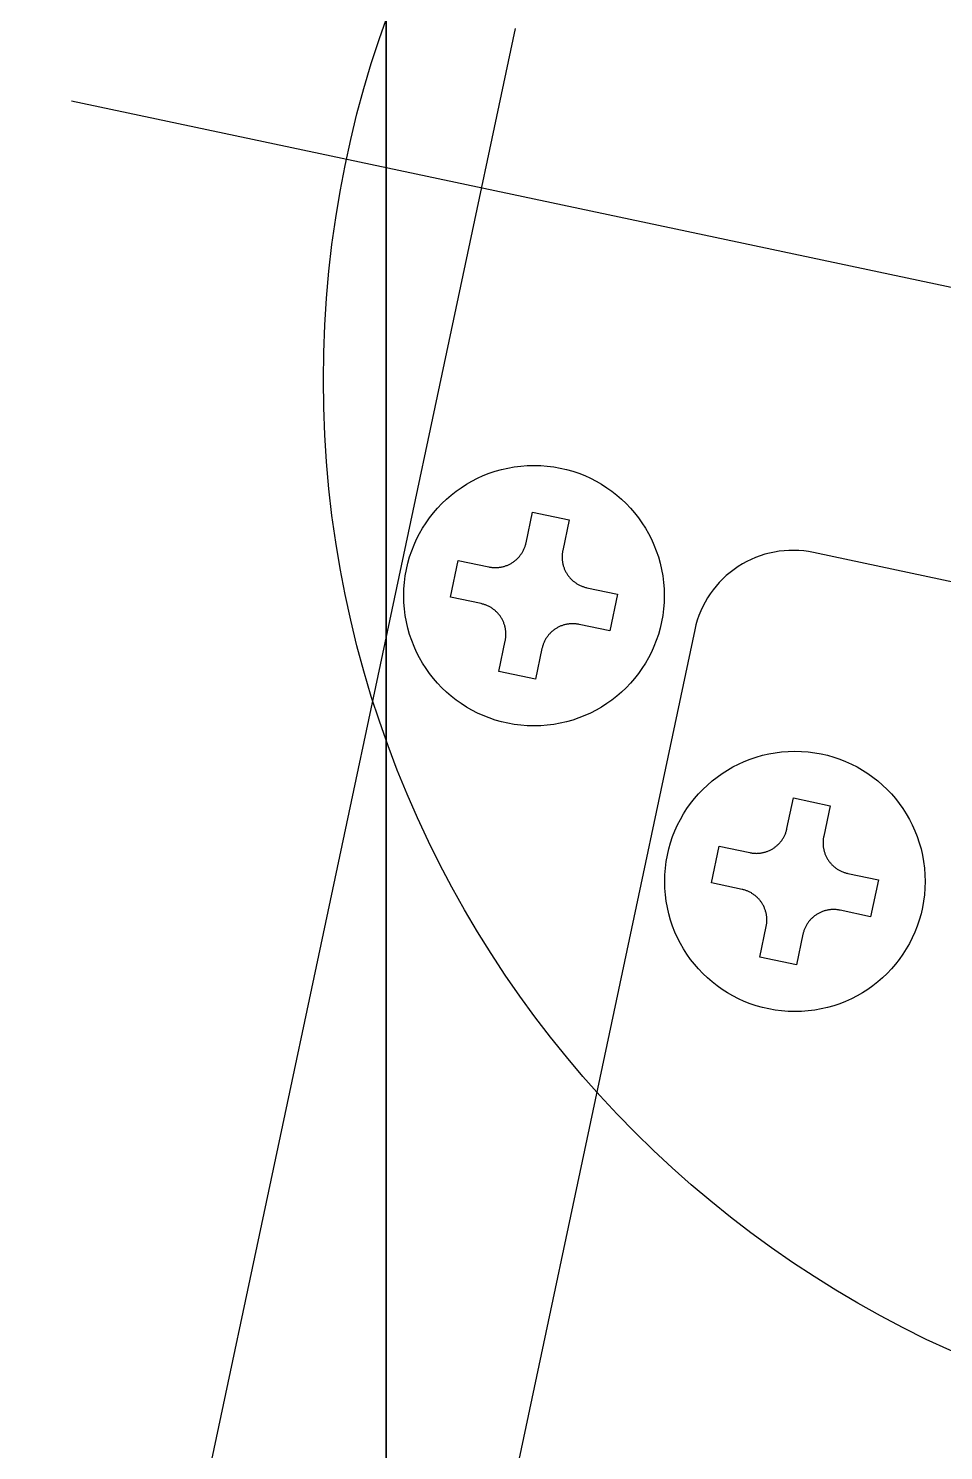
# Model space of a CAD drawing. Extents: x -668440 to 1010955, y -1678500 to 210463.
# Drawn here: x -486829 to -486463, y -897556 to -896988 of the extents above; entities that cross this region are included whole.
import ezdxf

# ---------------------------------------------------------------- set-up
doc = ezdxf.new("R2010")
doc.units = 0
doc.header["$MEASUREMENT"] = 0
doc.layers.get('0').update_dxf_attribs({"color": 3, "linetype": 'CONTINUOUS'})
for name, color, linetype in [('C400-N16-4M22_d', 7, 'CONTINUOUS'), ('cwr_d', 7, 'CONTINUOUS'), ('注記', 3, 'CONTINUOUS')]:
    doc.layers.add(name, color=color, linetype=linetype)

# ---------------------------------------------------------------- blocks, each defined once
blk = doc.blocks.new('tc02')
at = {"layer": '注記', "color": 4, "linetype": 'Continuous'}
for p, q in [((-18639.46, 32787.617), (-18639.46, 32677.617)), ((-18610.086, 32769.617), (-18623.46, 32769.617)), ((-18634.772, 32768.867), (-18633.272, 32768.867)), ((-18634.772, 32767.617), (-18634.772, 32768.867)), ((-18633.272, 32768.867), (-18633.272, 32767.617)), ((-18634.817, 32767.283), (-18634.809, 32767.313)), ((-18634.809, 32767.313), (-18634.802, 32767.343)), ((-18634.802, 32767.343), (-18634.796, 32767.373)), ((-18634.796, 32767.373), (-18634.79, 32767.403)), ((-18634.79, 32767.403), (-18634.785, 32767.434)), ((-18634.785, 32767.434), (-18634.781, 32767.464)), ((-18634.781, 32767.464), (-18634.778, 32767.494)), ((-18634.778, 32767.494), (-18634.775, 32767.525)), ((-18634.775, 32767.525), (-18634.773, 32767.556)), ((-18634.773, 32767.556), (-18634.772, 32767.586)), ((-18634.772, 32767.586), (-18634.772, 32767.617)), ((-18633.272, 32767.617), (-18633.271, 32767.586)), ((-18633.271, 32767.586), (-18633.27, 32767.556)), ((-18633.27, 32767.556), (-18633.268, 32767.525)), ((-18633.268, 32767.525), (-18633.266, 32767.494)), ((-18633.266, 32767.494), (-18633.262, 32767.464)), ((-18633.262, 32767.464), (-18633.258, 32767.434)), ((-18633.258, 32767.434), (-18633.253, 32767.403)), ((-18633.253, 32767.403), (-18633.248, 32767.373)), ((-18633.248, 32767.373), (-18633.241, 32767.343)), ((-18633.241, 32767.343), (-18633.234, 32767.313)), ((-18633.234, 32767.313), (-18633.226, 32767.283)), ((-18635.16, 32766.711), (-18635.138, 32766.733)), ((-18635.138, 32766.733), (-18635.116, 32766.755)), ((-18635.116, 32766.755), (-18635.095, 32766.777)), ((-18635.095, 32766.777), (-18635.075, 32766.8)), ((-18635.075, 32766.8), (-18635.055, 32766.824)), ((-18635.055, 32766.824), (-18635.036, 32766.848)), ((-18635.036, 32766.848), (-18635.018, 32766.872)), ((-18635.018, 32766.872), (-18635, 32766.897)), ((-18635, 32766.897), (-18634.982, 32766.922)), ((-18634.982, 32766.922), (-18634.965, 32766.948)), ((-18634.965, 32766.948), (-18634.949, 32766.974)), ((-18634.949, 32766.974), (-18634.934, 32767.001)), ((-18634.934, 32767.001), (-18634.919, 32767.028)), ((-18634.919, 32767.028), (-18634.905, 32767.055)), ((-18634.905, 32767.055), (-18634.892, 32767.082)), ((-18634.892, 32767.082), (-18634.879, 32767.11)), ((-18634.879, 32767.11), (-18634.867, 32767.138)), ((-18634.867, 32767.138), (-18634.855, 32767.167)), ((-18634.855, 32767.167), (-18634.845, 32767.196)), ((-18634.845, 32767.196), (-18634.835, 32767.225)), ((-18634.835, 32767.225), (-18634.825, 32767.254)), ((-18634.825, 32767.254), (-18634.817, 32767.283)), ((-18633.226, 32767.283), (-18633.218, 32767.254)), ((-18633.218, 32767.254), (-18633.209, 32767.225)), ((-18633.209, 32767.225), (-18633.199, 32767.196)), ((-18633.199, 32767.196), (-18633.188, 32767.167)), ((-18633.188, 32767.167), (-18633.177, 32767.138)), ((-18633.177, 32767.138), (-18633.165, 32767.11)), ((-18633.165, 32767.11), (-18633.152, 32767.082)), ((-18633.152, 32767.082), (-18633.138, 32767.055)), ((-18633.138, 32767.055), (-18633.124, 32767.028)), ((-18633.124, 32767.028), (-18633.109, 32767.001)), ((-18633.109, 32767.001), (-18633.094, 32766.974)), ((-18633.094, 32766.974), (-18633.078, 32766.948)), ((-18633.078, 32766.948), (-18633.061, 32766.922)), ((-18633.061, 32766.922), (-18633.044, 32766.897)), ((-18633.044, 32766.897), (-18633.026, 32766.872)), ((-18633.026, 32766.872), (-18633.007, 32766.848)), ((-18633.007, 32766.848), (-18632.988, 32766.824)), ((-18632.988, 32766.824), (-18632.968, 32766.8)), ((-18632.968, 32766.8), (-18632.948, 32766.777)), ((-18632.948, 32766.777), (-18632.927, 32766.755)), ((-18632.927, 32766.755), (-18632.906, 32766.733)), ((-18632.906, 32766.733), (-18632.884, 32766.711)), ((-18637.272, 32764.867), (-18637.272, 32766.367)), ((-18637.272, 32766.367), (-18636.022, 32766.367)), ((-18636.022, 32766.367), (-18635.991, 32766.367)), ((-18635.991, 32766.367), (-18635.96, 32766.368)), ((-18635.96, 32766.368), (-18635.93, 32766.37)), ((-18635.93, 32766.37), (-18635.899, 32766.373)), ((-18635.899, 32766.373), (-18635.869, 32766.376)), ((-18635.869, 32766.376), (-18635.838, 32766.38)), ((-18635.838, 32766.38), (-18635.808, 32766.385)), ((-18635.808, 32766.385), (-18635.778, 32766.391)), ((-18635.778, 32766.391), (-18635.748, 32766.397)), ((-18635.748, 32766.397), (-18635.718, 32766.404)), ((-18635.718, 32766.404), (-18635.688, 32766.412)), ((-18635.688, 32766.412), (-18635.659, 32766.421)), ((-18635.659, 32766.421), (-18635.629, 32766.43)), ((-18635.629, 32766.43), (-18635.601, 32766.44)), ((-18635.601, 32766.44), (-18635.572, 32766.45)), ((-18635.572, 32766.45), (-18635.543, 32766.462)), ((-18635.543, 32766.462), (-18635.515, 32766.474)), ((-18635.515, 32766.474), (-18635.487, 32766.487)), ((-18635.487, 32766.487), (-18635.46, 32766.5)), ((-18635.46, 32766.5), (-18635.432, 32766.514)), ((-18635.432, 32766.514), (-18635.405, 32766.529)), ((-18635.405, 32766.529), (-18635.379, 32766.544)), ((-18635.379, 32766.544), (-18635.353, 32766.561)), ((-18635.353, 32766.561), (-18635.327, 32766.577)), ((-18635.327, 32766.577), (-18635.302, 32766.595)), ((-18635.302, 32766.595), (-18635.277, 32766.613)), ((-18635.277, 32766.613), (-18635.252, 32766.631)), ((-18635.252, 32766.631), (-18635.229, 32766.65)), ((-18635.229, 32766.65), (-18635.205, 32766.67)), ((-18635.205, 32766.67), (-18635.182, 32766.69)), ((-18635.182, 32766.69), (-18635.16, 32766.711)), ((-18632.884, 32766.711), (-18632.861, 32766.69)), ((-18632.861, 32766.69), (-18632.838, 32766.67)), ((-18632.838, 32766.67), (-18632.815, 32766.65)), ((-18632.815, 32766.65), (-18632.791, 32766.631)), ((-18632.791, 32766.631), (-18632.766, 32766.613)), ((-18632.766, 32766.613), (-18632.742, 32766.595)), ((-18632.742, 32766.595), (-18632.716, 32766.577)), ((-18632.716, 32766.577), (-18632.69, 32766.561)), ((-18632.69, 32766.561), (-18632.664, 32766.544)), ((-18632.664, 32766.544), (-18632.638, 32766.529)), ((-18632.638, 32766.529), (-18632.611, 32766.514)), ((-18632.611, 32766.514), (-18632.584, 32766.5)), ((-18632.584, 32766.5), (-18632.556, 32766.487)), ((-18632.556, 32766.487), (-18632.528, 32766.474)), ((-18632.528, 32766.474), (-18632.5, 32766.462)), ((-18632.5, 32766.462), (-18632.472, 32766.45)), ((-18632.472, 32766.45), (-18632.443, 32766.44)), ((-18632.443, 32766.44), (-18632.414, 32766.43)), ((-18632.414, 32766.43), (-18632.385, 32766.421)), ((-18632.385, 32766.421), (-18632.355, 32766.412)), ((-18632.355, 32766.412), (-18632.325, 32766.404)), ((-18632.325, 32766.404), (-18632.296, 32766.397)), ((-18632.296, 32766.397), (-18632.266, 32766.391)), ((-18632.266, 32766.391), (-18632.235, 32766.385)), ((-18632.235, 32766.385), (-18632.205, 32766.38)), ((-18632.205, 32766.38), (-18632.175, 32766.376)), ((-18632.175, 32766.376), (-18632.144, 32766.373)), ((-18632.144, 32766.373), (-18632.114, 32766.37)), ((-18632.114, 32766.37), (-18632.083, 32766.368)), ((-18632.083, 32766.368), (-18632.052, 32766.367)), ((-18632.052, 32766.367), (-18632.022, 32766.367)), ((-18632.022, 32766.367), (-18630.772, 32766.367)), ((-18630.772, 32766.367), (-18630.772, 32764.867)), ((-18627.46, 32765.617), (-18627.46, 32675.617)), ((-18636.022, 32764.867), (-18637.272, 32764.867)), ((-18635.991, 32764.866), (-18636.022, 32764.867)), ((-18635.96, 32764.865), (-18635.991, 32764.866)), ((-18635.93, 32764.863), (-18635.96, 32764.865)), ((-18635.899, 32764.861), (-18635.93, 32764.863)), ((-18635.869, 32764.857), (-18635.899, 32764.861)), ((-18635.838, 32764.853), (-18635.869, 32764.857)), ((-18635.808, 32764.848), (-18635.838, 32764.853)), ((-18635.778, 32764.843), (-18635.808, 32764.848)), ((-18635.748, 32764.836), (-18635.778, 32764.843)), ((-18635.718, 32764.829), (-18635.748, 32764.836)), ((-18635.688, 32764.821), (-18635.718, 32764.829)), ((-18635.659, 32764.813), (-18635.688, 32764.821)), ((-18635.629, 32764.804), (-18635.659, 32764.813)), ((-18635.601, 32764.794), (-18635.629, 32764.804)), ((-18635.572, 32764.783), (-18635.601, 32764.794)), ((-18635.543, 32764.771), (-18635.572, 32764.783)), ((-18635.515, 32764.759), (-18635.543, 32764.771)), ((-18635.487, 32764.747), (-18635.515, 32764.759)), ((-18635.46, 32764.733), (-18635.487, 32764.747)), ((-18635.432, 32764.719), (-18635.46, 32764.733)), ((-18635.405, 32764.704), (-18635.432, 32764.719)), ((-18635.379, 32764.689), (-18635.405, 32764.704)), ((-18635.353, 32764.673), (-18635.379, 32764.689)), ((-18635.327, 32764.656), (-18635.353, 32764.673)), ((-18635.302, 32764.639), (-18635.327, 32764.656)), ((-18635.277, 32764.621), (-18635.302, 32764.639)), ((-18635.252, 32764.602), (-18635.277, 32764.621)), ((-18635.229, 32764.583), (-18635.252, 32764.602)), ((-18635.205, 32764.563), (-18635.229, 32764.583)), ((-18635.182, 32764.543), (-18635.205, 32764.563)), ((-18635.16, 32764.522), (-18635.182, 32764.543)), ((-18635.138, 32764.5), (-18635.16, 32764.522)), ((-18635.116, 32764.478), (-18635.138, 32764.5)), ((-18635.095, 32764.456), (-18635.116, 32764.478)), ((-18632.927, 32764.478), (-18632.948, 32764.456)), ((-18632.906, 32764.5), (-18632.927, 32764.478)), ((-18632.884, 32764.522), (-18632.906, 32764.5)), ((-18632.861, 32764.543), (-18632.884, 32764.522)), ((-18632.838, 32764.563), (-18632.861, 32764.543)), ((-18632.815, 32764.583), (-18632.838, 32764.563)), ((-18632.791, 32764.602), (-18632.815, 32764.583)), ((-18632.766, 32764.621), (-18632.791, 32764.602)), ((-18632.742, 32764.639), (-18632.766, 32764.621)), ((-18632.716, 32764.656), (-18632.742, 32764.639)), ((-18632.69, 32764.673), (-18632.716, 32764.656)), ((-18632.664, 32764.689), (-18632.69, 32764.673)), ((-18632.638, 32764.704), (-18632.664, 32764.689)), ((-18632.611, 32764.719), (-18632.638, 32764.704)), ((-18632.584, 32764.733), (-18632.611, 32764.719)), ((-18632.556, 32764.747), (-18632.584, 32764.733)), ((-18632.528, 32764.759), (-18632.556, 32764.747)), ((-18632.5, 32764.771), (-18632.528, 32764.759)), ((-18632.472, 32764.783), (-18632.5, 32764.771)), ((-18632.443, 32764.794), (-18632.472, 32764.783)), ((-18632.414, 32764.804), (-18632.443, 32764.794)), ((-18632.385, 32764.813), (-18632.414, 32764.804)), ((-18632.355, 32764.821), (-18632.385, 32764.813)), ((-18632.326, 32764.829), (-18632.355, 32764.821)), ((-18632.296, 32764.836), (-18632.326, 32764.829)), ((-18632.266, 32764.843), (-18632.296, 32764.836)), ((-18632.235, 32764.848), (-18632.266, 32764.843)), ((-18632.205, 32764.853), (-18632.235, 32764.848)), ((-18632.175, 32764.857), (-18632.205, 32764.853)), ((-18632.144, 32764.861), (-18632.175, 32764.857)), ((-18632.114, 32764.863), (-18632.144, 32764.861)), ((-18632.083, 32764.865), (-18632.114, 32764.863)), ((-18632.052, 32764.866), (-18632.083, 32764.865)), ((-18632.022, 32764.867), (-18632.052, 32764.866)), ((-18630.772, 32764.867), (-18632.022, 32764.867)), ((-18635.075, 32764.433), (-18635.095, 32764.456)), ((-18635.055, 32764.409), (-18635.075, 32764.433)), ((-18635.036, 32764.386), (-18635.055, 32764.409)), ((-18635.018, 32764.361), (-18635.036, 32764.386)), ((-18635, 32764.336), (-18635.018, 32764.361)), ((-18634.982, 32764.311), (-18635, 32764.336)), ((-18634.965, 32764.285), (-18634.982, 32764.311)), ((-18634.949, 32764.259), (-18634.965, 32764.285)), ((-18634.934, 32764.233), (-18634.949, 32764.259)), ((-18634.919, 32764.206), (-18634.934, 32764.233)), ((-18634.905, 32764.178), (-18634.919, 32764.206)), ((-18634.892, 32764.151), (-18634.905, 32764.178)), ((-18634.879, 32764.123), (-18634.892, 32764.151)), ((-18634.867, 32764.095), (-18634.879, 32764.123)), ((-18634.855, 32764.066), (-18634.867, 32764.095)), ((-18634.845, 32764.038), (-18634.855, 32764.066)), ((-18634.835, 32764.008), (-18634.845, 32764.038)), ((-18634.825, 32763.979), (-18634.835, 32764.008)), ((-18634.817, 32763.95), (-18634.825, 32763.979)), ((-18634.809, 32763.92), (-18634.817, 32763.95)), ((-18634.802, 32763.89), (-18634.809, 32763.92)), ((-18633.234, 32763.92), (-18633.241, 32763.89)), ((-18633.226, 32763.95), (-18633.234, 32763.92)), ((-18633.218, 32763.979), (-18633.226, 32763.95)), ((-18633.209, 32764.008), (-18633.218, 32763.979)), ((-18633.199, 32764.038), (-18633.209, 32764.008)), ((-18633.188, 32764.066), (-18633.199, 32764.038)), ((-18633.177, 32764.095), (-18633.188, 32764.066)), ((-18633.165, 32764.123), (-18633.177, 32764.095)), ((-18633.152, 32764.151), (-18633.165, 32764.123)), ((-18633.138, 32764.178), (-18633.152, 32764.151)), ((-18633.124, 32764.206), (-18633.138, 32764.178)), ((-18633.109, 32764.233), (-18633.124, 32764.206)), ((-18633.094, 32764.259), (-18633.109, 32764.233)), ((-18633.078, 32764.285), (-18633.094, 32764.259)), ((-18633.061, 32764.311), (-18633.078, 32764.285)), ((-18633.044, 32764.336), (-18633.061, 32764.311)), ((-18633.026, 32764.361), (-18633.044, 32764.336)), ((-18633.007, 32764.386), (-18633.026, 32764.361)), ((-18632.988, 32764.409), (-18633.007, 32764.386)), ((-18632.968, 32764.433), (-18632.988, 32764.409)), ((-18632.948, 32764.456), (-18632.968, 32764.433)), ((-18634.796, 32763.86), (-18634.802, 32763.89)), ((-18634.79, 32763.83), (-18634.796, 32763.86)), ((-18634.785, 32763.8), (-18634.79, 32763.83)), ((-18634.781, 32763.769), (-18634.785, 32763.8)), ((-18634.778, 32763.739), (-18634.781, 32763.769)), ((-18634.775, 32763.708), (-18634.778, 32763.739)), ((-18634.773, 32763.678), (-18634.775, 32763.708)), ((-18634.772, 32763.647), (-18634.773, 32763.678)), ((-18634.772, 32763.617), (-18634.772, 32763.647)), ((-18634.772, 32762.367), (-18634.772, 32763.617)), ((-18633.271, 32763.647), (-18633.272, 32763.617)), ((-18633.272, 32763.617), (-18633.272, 32762.367)), ((-18633.27, 32763.678), (-18633.271, 32763.647)), ((-18633.268, 32763.708), (-18633.27, 32763.678)), ((-18633.266, 32763.739), (-18633.268, 32763.708)), ((-18633.262, 32763.769), (-18633.266, 32763.739)), ((-18633.258, 32763.8), (-18633.262, 32763.769)), ((-18633.253, 32763.83), (-18633.258, 32763.8)), ((-18633.248, 32763.86), (-18633.253, 32763.83)), ((-18633.241, 32763.89), (-18633.248, 32763.86)), ((-18633.272, 32762.367), (-18634.772, 32762.367)), ((-18622.21, 32759.867), (-18620.71, 32759.867)), ((-18622.21, 32758.617), (-18622.21, 32759.867)), ((-18620.71, 32759.867), (-18620.71, 32758.617)), ((-18622.283, 32758.196), (-18622.273, 32758.225)), ((-18622.273, 32758.225), (-18622.264, 32758.254)), ((-18622.264, 32758.254), (-18622.256, 32758.283)), ((-18622.256, 32758.283), (-18622.248, 32758.313)), ((-18622.248, 32758.313), (-18622.241, 32758.343)), ((-18622.241, 32758.343), (-18622.234, 32758.373)), ((-18622.234, 32758.373), (-18622.229, 32758.403)), ((-18622.229, 32758.403), (-18622.224, 32758.434)), ((-18622.224, 32758.434), (-18622.22, 32758.464)), ((-18622.22, 32758.464), (-18622.216, 32758.494)), ((-18622.216, 32758.494), (-18622.214, 32758.525)), ((-18622.214, 32758.525), (-18622.212, 32758.556)), ((-18622.212, 32758.556), (-18622.211, 32758.586)), ((-18622.211, 32758.586), (-18622.21, 32758.617)), ((-18620.71, 32758.617), (-18620.71, 32758.586)), ((-18620.71, 32758.586), (-18620.709, 32758.556)), ((-18620.709, 32758.556), (-18620.707, 32758.525)), ((-18620.707, 32758.525), (-18620.704, 32758.494)), ((-18620.704, 32758.494), (-18620.701, 32758.464)), ((-18620.701, 32758.464), (-18620.697, 32758.434)), ((-18620.697, 32758.434), (-18620.692, 32758.403)), ((-18620.692, 32758.403), (-18620.686, 32758.373)), ((-18620.686, 32758.373), (-18620.68, 32758.343)), ((-18620.68, 32758.343), (-18620.673, 32758.313)), ((-18620.673, 32758.313), (-18620.665, 32758.283)), ((-18620.665, 32758.283), (-18620.657, 32758.254)), ((-18620.657, 32758.254), (-18620.647, 32758.225)), ((-18620.647, 32758.225), (-18620.637, 32758.196)), ((-18622.691, 32757.631), (-18622.667, 32757.65)), ((-18622.667, 32757.65), (-18622.644, 32757.67)), ((-18622.644, 32757.67), (-18622.621, 32757.691)), ((-18622.621, 32757.691), (-18622.598, 32757.711)), ((-18622.598, 32757.711), (-18622.576, 32757.733)), ((-18622.576, 32757.733), (-18622.555, 32757.755)), ((-18622.555, 32757.755), (-18622.534, 32757.777)), ((-18622.534, 32757.777), (-18622.514, 32757.8)), ((-18622.514, 32757.8), (-18622.494, 32757.824)), ((-18622.494, 32757.824), (-18622.475, 32757.848)), ((-18622.475, 32757.848), (-18622.456, 32757.872)), ((-18622.456, 32757.872), (-18622.438, 32757.897)), ((-18622.438, 32757.897), (-18622.421, 32757.922)), ((-18622.421, 32757.922), (-18622.404, 32757.948)), ((-18622.404, 32757.948), (-18622.388, 32757.974)), ((-18622.388, 32757.974), (-18622.373, 32758.001)), ((-18622.373, 32758.001), (-18622.358, 32758.028)), ((-18622.358, 32758.028), (-18622.344, 32758.055)), ((-18622.344, 32758.055), (-18622.33, 32758.082)), ((-18622.33, 32758.082), (-18622.318, 32758.11)), ((-18622.318, 32758.11), (-18622.305, 32758.138)), ((-18622.305, 32758.138), (-18622.294, 32758.167)), ((-18622.294, 32758.167), (-18622.283, 32758.196)), ((-18620.637, 32758.196), (-18620.627, 32758.167)), ((-18620.627, 32758.167), (-18620.615, 32758.138)), ((-18620.615, 32758.138), (-18620.603, 32758.11)), ((-18620.603, 32758.11), (-18620.591, 32758.082)), ((-18620.591, 32758.082), (-18620.577, 32758.055)), ((-18620.577, 32758.055), (-18620.563, 32758.028)), ((-18620.563, 32758.028), (-18620.548, 32758.001)), ((-18620.548, 32758.001), (-18620.533, 32757.974)), ((-18620.533, 32757.974), (-18620.517, 32757.948)), ((-18620.517, 32757.948), (-18620.5, 32757.922)), ((-18620.5, 32757.922), (-18620.483, 32757.897)), ((-18620.483, 32757.897), (-18620.464, 32757.872)), ((-18620.464, 32757.872), (-18620.446, 32757.848)), ((-18620.446, 32757.848), (-18620.427, 32757.824)), ((-18620.427, 32757.824), (-18620.407, 32757.8)), ((-18620.407, 32757.8), (-18620.387, 32757.777)), ((-18620.387, 32757.777), (-18620.366, 32757.755)), ((-18620.366, 32757.755), (-18620.344, 32757.733)), ((-18620.344, 32757.733), (-18620.322, 32757.711)), ((-18620.322, 32757.711), (-18620.3, 32757.69)), ((-18620.3, 32757.69), (-18620.277, 32757.67)), ((-18620.277, 32757.67), (-18620.254, 32757.65)), ((-18620.254, 32757.65), (-18620.23, 32757.631)), ((-18624.71, 32755.867), (-18624.71, 32757.367)), ((-18624.71, 32757.367), (-18623.46, 32757.367)), ((-18623.46, 32757.367), (-18623.43, 32757.367)), ((-18623.43, 32757.367), (-18623.399, 32757.368)), ((-18623.399, 32757.368), (-18623.368, 32757.37)), ((-18623.368, 32757.37), (-18623.338, 32757.373)), ((-18623.338, 32757.373), (-18623.307, 32757.376)), ((-18623.307, 32757.376), (-18623.277, 32757.38)), ((-18623.277, 32757.38), (-18623.247, 32757.385)), ((-18623.247, 32757.385), (-18623.217, 32757.391)), ((-18623.217, 32757.391), (-18623.186, 32757.397)), ((-18623.186, 32757.397), (-18623.157, 32757.404)), ((-18623.157, 32757.404), (-18623.127, 32757.412)), ((-18623.127, 32757.412), (-18623.097, 32757.421)), ((-18623.097, 32757.421), (-18623.068, 32757.43)), ((-18623.068, 32757.43), (-18623.039, 32757.44)), ((-18623.039, 32757.44), (-18623.011, 32757.45)), ((-18623.011, 32757.45), (-18622.982, 32757.462)), ((-18622.982, 32757.462), (-18622.954, 32757.474)), ((-18622.954, 32757.474), (-18622.926, 32757.487)), ((-18622.926, 32757.487), (-18622.898, 32757.5)), ((-18622.898, 32757.5), (-18622.871, 32757.514)), ((-18622.871, 32757.514), (-18622.844, 32757.529)), ((-18622.844, 32757.529), (-18622.818, 32757.544)), ((-18622.818, 32757.544), (-18622.792, 32757.561)), ((-18622.792, 32757.561), (-18622.766, 32757.577)), ((-18622.766, 32757.577), (-18622.741, 32757.595)), ((-18622.741, 32757.595), (-18622.716, 32757.613)), ((-18622.716, 32757.613), (-18622.691, 32757.631)), ((-18620.23, 32757.631), (-18620.205, 32757.613)), ((-18620.205, 32757.613), (-18620.18, 32757.595)), ((-18620.18, 32757.595), (-18620.155, 32757.577)), ((-18620.155, 32757.577), (-18620.129, 32757.561)), ((-18620.129, 32757.561), (-18620.103, 32757.544)), ((-18620.103, 32757.544), (-18620.077, 32757.529)), ((-18620.077, 32757.529), (-18620.05, 32757.514)), ((-18620.05, 32757.514), (-18620.023, 32757.5)), ((-18620.023, 32757.5), (-18619.995, 32757.487)), ((-18619.995, 32757.487), (-18619.967, 32757.474)), ((-18619.967, 32757.474), (-18619.939, 32757.462)), ((-18619.939, 32757.462), (-18619.91, 32757.45)), ((-18619.91, 32757.45), (-18619.882, 32757.44)), ((-18619.882, 32757.44), (-18619.853, 32757.43)), ((-18619.853, 32757.43), (-18619.823, 32757.421)), ((-18619.823, 32757.421), (-18619.794, 32757.412)), ((-18619.794, 32757.412), (-18619.764, 32757.404)), ((-18619.764, 32757.404), (-18619.734, 32757.397)), ((-18619.734, 32757.397), (-18619.704, 32757.391)), ((-18619.704, 32757.391), (-18619.674, 32757.385)), ((-18619.674, 32757.385), (-18619.644, 32757.38)), ((-18619.644, 32757.38), (-18619.613, 32757.376)), ((-18619.613, 32757.376), (-18619.583, 32757.373)), ((-18619.583, 32757.373), (-18619.552, 32757.37)), ((-18619.552, 32757.37), (-18619.522, 32757.368)), ((-18619.522, 32757.368), (-18619.491, 32757.367)), ((-18619.491, 32757.367), (-18619.46, 32757.367)), ((-18619.46, 32757.367), (-18618.21, 32757.367)), ((-18618.21, 32757.367), (-18618.21, 32755.867)), ((-18623.46, 32755.867), (-18624.71, 32755.867)), ((-18623.43, 32755.866), (-18623.46, 32755.867)), ((-18623.399, 32755.865), (-18623.43, 32755.866)), ((-18623.368, 32755.863), (-18623.399, 32755.865)), ((-18623.338, 32755.861), (-18623.368, 32755.863)), ((-18623.307, 32755.857), (-18623.338, 32755.861)), ((-18623.277, 32755.853), (-18623.307, 32755.857)), ((-18623.247, 32755.848), (-18623.277, 32755.853)), ((-18623.217, 32755.843), (-18623.247, 32755.848)), ((-18623.186, 32755.836), (-18623.217, 32755.843)), ((-18623.157, 32755.829), (-18623.186, 32755.836)), ((-18623.127, 32755.821), (-18623.157, 32755.829)), ((-18623.097, 32755.813), (-18623.127, 32755.821)), ((-18623.068, 32755.804), (-18623.097, 32755.813)), ((-18623.039, 32755.794), (-18623.068, 32755.804)), ((-18623.011, 32755.783), (-18623.039, 32755.794)), ((-18622.982, 32755.771), (-18623.011, 32755.783)), ((-18622.954, 32755.759), (-18622.982, 32755.771)), ((-18622.926, 32755.747), (-18622.954, 32755.759)), ((-18622.898, 32755.733), (-18622.926, 32755.747)), ((-18622.871, 32755.719), (-18622.898, 32755.733)), ((-18622.844, 32755.704), (-18622.871, 32755.719)), ((-18622.818, 32755.689), (-18622.844, 32755.704)), ((-18622.792, 32755.673), (-18622.818, 32755.689)), ((-18622.766, 32755.656), (-18622.792, 32755.673)), ((-18622.741, 32755.639), (-18622.766, 32755.656)), ((-18622.716, 32755.621), (-18622.741, 32755.639)), ((-18622.691, 32755.602), (-18622.716, 32755.621)), ((-18622.667, 32755.583), (-18622.691, 32755.602)), ((-18622.644, 32755.563), (-18622.667, 32755.583)), ((-18622.621, 32755.543), (-18622.644, 32755.563)), ((-18622.598, 32755.522), (-18622.621, 32755.543)), ((-18622.576, 32755.5), (-18622.598, 32755.522)), ((-18622.555, 32755.478), (-18622.576, 32755.5)), ((-18622.534, 32755.456), (-18622.555, 32755.478)), ((-18622.514, 32755.433), (-18622.534, 32755.456)), ((-18622.494, 32755.409), (-18622.514, 32755.433)), ((-18622.475, 32755.386), (-18622.494, 32755.409)), ((-18622.456, 32755.361), (-18622.475, 32755.386)), ((-18620.446, 32755.386), (-18620.465, 32755.361)), ((-18620.427, 32755.409), (-18620.446, 32755.386)), ((-18620.407, 32755.433), (-18620.427, 32755.409)), ((-18620.387, 32755.456), (-18620.407, 32755.433)), ((-18620.366, 32755.478), (-18620.387, 32755.456)), ((-18620.344, 32755.5), (-18620.366, 32755.478)), ((-18620.322, 32755.522), (-18620.344, 32755.5)), ((-18620.3, 32755.543), (-18620.322, 32755.522)), ((-18620.277, 32755.563), (-18620.3, 32755.543)), ((-18620.254, 32755.583), (-18620.277, 32755.563)), ((-18620.23, 32755.602), (-18620.254, 32755.583)), ((-18620.205, 32755.621), (-18620.23, 32755.602)), ((-18620.18, 32755.639), (-18620.205, 32755.621)), ((-18620.155, 32755.656), (-18620.18, 32755.639)), ((-18620.129, 32755.673), (-18620.155, 32755.656)), ((-18620.103, 32755.689), (-18620.129, 32755.673)), ((-18620.077, 32755.704), (-18620.103, 32755.689)), ((-18620.05, 32755.719), (-18620.077, 32755.704)), ((-18620.023, 32755.733), (-18620.05, 32755.719)), ((-18619.995, 32755.747), (-18620.023, 32755.733)), ((-18619.967, 32755.759), (-18619.995, 32755.747)), ((-18619.939, 32755.771), (-18619.967, 32755.759)), ((-18619.91, 32755.783), (-18619.939, 32755.771)), ((-18619.882, 32755.794), (-18619.91, 32755.783)), ((-18619.853, 32755.804), (-18619.882, 32755.794)), ((-18619.823, 32755.813), (-18619.853, 32755.804)), ((-18619.794, 32755.821), (-18619.823, 32755.813)), ((-18619.764, 32755.829), (-18619.794, 32755.821)), ((-18619.734, 32755.836), (-18619.764, 32755.829)), ((-18619.704, 32755.843), (-18619.734, 32755.836)), ((-18619.674, 32755.848), (-18619.704, 32755.843)), ((-18619.644, 32755.853), (-18619.674, 32755.848)), ((-18619.613, 32755.857), (-18619.644, 32755.853)), ((-18619.583, 32755.861), (-18619.613, 32755.857)), ((-18619.552, 32755.863), (-18619.583, 32755.861)), ((-18619.522, 32755.865), (-18619.552, 32755.863)), ((-18619.491, 32755.866), (-18619.522, 32755.865)), ((-18619.46, 32755.867), (-18619.491, 32755.866)), ((-18618.21, 32755.867), (-18619.46, 32755.867)), ((-18622.438, 32755.336), (-18622.456, 32755.361)), ((-18622.421, 32755.311), (-18622.438, 32755.336)), ((-18622.404, 32755.285), (-18622.421, 32755.311)), ((-18622.388, 32755.259), (-18622.404, 32755.285)), ((-18622.373, 32755.233), (-18622.388, 32755.259)), ((-18622.358, 32755.206), (-18622.373, 32755.233)), ((-18622.344, 32755.178), (-18622.358, 32755.206)), ((-18622.33, 32755.151), (-18622.344, 32755.178)), ((-18622.318, 32755.123), (-18622.33, 32755.151)), ((-18622.305, 32755.095), (-18622.318, 32755.123)), ((-18622.294, 32755.066), (-18622.305, 32755.095)), ((-18622.283, 32755.038), (-18622.294, 32755.066)), ((-18622.273, 32755.008), (-18622.283, 32755.038)), ((-18622.264, 32754.979), (-18622.273, 32755.008)), ((-18622.256, 32754.95), (-18622.264, 32754.979)), ((-18622.248, 32754.92), (-18622.256, 32754.95)), ((-18622.241, 32754.89), (-18622.248, 32754.92)), ((-18622.234, 32754.86), (-18622.241, 32754.89)), ((-18622.229, 32754.83), (-18622.234, 32754.86)), ((-18622.224, 32754.8), (-18622.229, 32754.83)), ((-18620.692, 32754.83), (-18620.697, 32754.8)), ((-18620.686, 32754.86), (-18620.692, 32754.83)), ((-18620.68, 32754.89), (-18620.686, 32754.86)), ((-18620.673, 32754.92), (-18620.68, 32754.89)), ((-18620.665, 32754.95), (-18620.673, 32754.92)), ((-18620.657, 32754.979), (-18620.665, 32754.95)), ((-18620.647, 32755.008), (-18620.657, 32754.979)), ((-18620.637, 32755.038), (-18620.647, 32755.008)), ((-18620.627, 32755.066), (-18620.637, 32755.038)), ((-18620.615, 32755.095), (-18620.627, 32755.066)), ((-18620.603, 32755.123), (-18620.615, 32755.095)), ((-18620.591, 32755.151), (-18620.603, 32755.123)), ((-18620.577, 32755.178), (-18620.591, 32755.151)), ((-18620.563, 32755.206), (-18620.577, 32755.178)), ((-18620.548, 32755.233), (-18620.563, 32755.206)), ((-18620.533, 32755.259), (-18620.548, 32755.233)), ((-18620.517, 32755.285), (-18620.533, 32755.259)), ((-18620.5, 32755.311), (-18620.517, 32755.285)), ((-18620.483, 32755.336), (-18620.5, 32755.311)), ((-18620.465, 32755.361), (-18620.483, 32755.336)), ((-18622.22, 32754.769), (-18622.224, 32754.8)), ((-18622.216, 32754.739), (-18622.22, 32754.769)), ((-18622.214, 32754.708), (-18622.216, 32754.739)), ((-18622.212, 32754.678), (-18622.214, 32754.708)), ((-18622.211, 32754.647), (-18622.212, 32754.678)), ((-18622.21, 32754.617), (-18622.211, 32754.647)), ((-18622.21, 32753.367), (-18622.21, 32754.617)), ((-18620.709, 32754.678), (-18620.71, 32754.647)), ((-18620.71, 32754.647), (-18620.71, 32754.617)), ((-18620.71, 32754.617), (-18620.71, 32753.367)), ((-18620.707, 32754.708), (-18620.709, 32754.678)), ((-18620.704, 32754.739), (-18620.707, 32754.708)), ((-18620.701, 32754.769), (-18620.704, 32754.739)), ((-18620.697, 32754.8), (-18620.701, 32754.769)), ((-18620.71, 32753.367), (-18622.21, 32753.367))]:
    blk.add_line(p, q, dxfattribs=at)
at = {"layer": '注記', "color": 4}
blk.add_line((-18656.19, 32781.117), (-18548.73, 32781.117), dxfattribs=at)
blk.add_circle((-18602.46, 32781.117), 42.5, dxfattribs=at)
at = {"layer": '注記', "color": 4, "linetype": 'Continuous'}
for centre in [(-18634.022, 32765.617), (-18621.46, 32756.617)]:
    blk.add_circle(centre, 5.2, dxfattribs=at)
blk.add_arc((-18623.46, 32765.617), 4, 90, 180, dxfattribs=at)
blk = doc.blocks.new('剛接合部C1Y')
at = {"layer": 'C400-N16-4M22_d'}
blk.add_line((-215738.46888, -394437.59222), (-215738.46888, -394297.59222), dxfattribs=at)
at = {"layer": 'cwr_d'}
blk.add_line((-215738.46888, -394297.59222), (-215738.46888, -394437.59222), dxfattribs=at)
at = {"rotation": 348.0238675557966}
blk.add_blockref('tc02', (-204303.12698, -430265.28802), dxfattribs=at)

msp = doc.modelspace()

# ---------------------------------------------------------------- block references
at = {"xscale": 10, "yscale": 10, "zscale": 10}
msp.add_blockref('剛接合部C1Y', (1670698.6842, 3046247.35843, 5600), dxfattribs=at)

doc.saveas('drawing.dxf')
